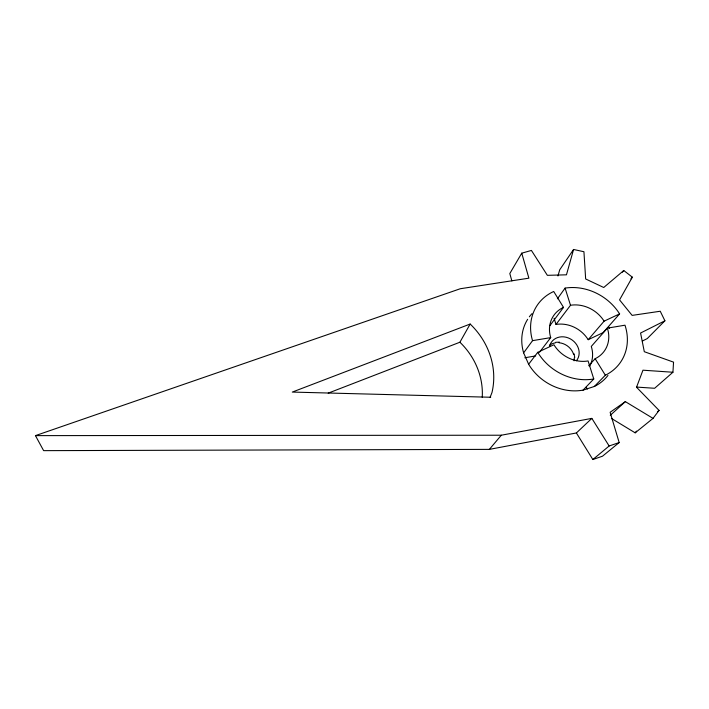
<?xml version="1.0" encoding="UTF-8"?>
<svg xmlns="http://www.w3.org/2000/svg" width="709" height="709" viewBox="0 0 709 709"><rect width="100%" height="100%" fill="white"/><g stroke="black" fill="none" stroke-linecap="round" stroke-linejoin="round"><path stroke-width="1.06" d="M636.487 387.079L654.637 388.275L672.938 372.243L673.55 362.139L644.304 351.708L640.573 333.026L664.909 320.787L660.247 311.242L632.127 315.39L619.56 299.889L632.339 277.175L623.769 270.51L603.731 287.499L585.652 278.965L583.932 251.73L573.572 249.471L559.711 269.801L557.965 275.943M573.572 249.471L566.456 274.817L547.357 275.331L531.422 250.437L521.753 253.175L509.806 273.55L511.863 280.906M490.132 397.244L491.984 392.529A76.412 70.005 26.3 0 0 470.164 324.04L292.294 392.077L490.672 397.253L490.442 396.437M328.214 393.141L459.911 342.225L470.164 324.04M557.407 298.808L565.091 288.111A50.463 43.816 34.8 0 1 619.604 313.883L603.137 332.627L588.186 339.7A29.636 25.976 35.2 0 0 555.998 324.447L554.075 318.235M607.959 375.442A49.036 42.85 35 0 1 594.337 386.476L583.064 390.136A49.036 42.85 35 0 1 528.63 364.249L523.623 352.86L532.539 340.657A50.463 43.816 34.8 0 1 553.711 291.488L563.513 307.378A30.921 26.845 34.8 0 0 550.716 337.617L539.46 352.276M549.909 325.635L563.513 307.378M555.998 324.447L570.506 305.269L565.091 288.111M611.521 418.47L635.184 432.836L653.024 418.372L659.06 410.405L636.531 387.247L642.957 370.195L672.938 372.243M635.184 432.836L636.487 431.125M528.63 364.249L537.723 352.338L553.915 344.734A30.921 26.845 34.8 0 0 588.08 360.943L593.77 378.961L583.064 390.136M622.387 272.203L623.769 270.51M630.939 278.859L632.339 277.175M521.753 253.175L528.887 278.176L460.283 288.74L35.45 435.627L43.63 450.649L489.37 449.373L501.307 435.22L591.847 418.381L609.146 445.988L619.179 442.549L610.121 412.292L625.356 401.631L653.024 418.372M588.186 339.7L604.095 321.168L619.604 313.883M594.337 386.476L605.344 375.229A50.463 43.816 34.8 0 0 624.984 325.192L607.374 328.143L591.288 346.426A29.636 25.976 35.2 0 1 589.861 365.933M588.7 365.755L595.152 358.701A30.921 26.845 34.8 0 0 607.374 328.143M664.909 320.787L647.255 338.574L642.354 341.047M489.37 449.373L576.382 432.969L591.847 418.381M610.272 415.314L625.356 401.631M576.382 432.969L592.857 459.529L609.146 445.988M619.179 442.549L602.508 456.197L592.857 459.529M657.42 411.743L659.06 410.405M524.811 357.77L535.72 355.909M532.539 340.657L550.716 337.617M35.45 435.627L501.307 435.22M595.152 358.701L605.344 375.229M586.21 387.185L587.353 389.055M608.473 326.557L609.341 328.391M549.608 346.107A15.598 13.666 35.2 0 1 570.364 338.893A15.598 13.666 35.2 0 1 576.417 360.784M549.413 345.372A15.385 13.524 35.3 0 1 555.227 342.89L555.679 342.305L559.481 342.163L559.011 342.748A15.385 13.524 35.3 0 1 573.599 354.358L574.077 353.791L574.724 357.487L574.237 358.045A15.385 13.524 35.3 0 1 574.06 360.784M570.506 305.269A30.921 26.845 34.8 0 1 604.095 321.168M523.623 352.86A49.036 42.85 35 0 1 527.647 319.307M529.357 316.808A49.036 42.85 35 0 1 531.98 313.679M593.77 378.961A50.463 43.816 34.8 0 1 537.723 352.338M459.911 342.225A73.222 67.577 26.5 0 1 482.235 397.297"/></g></svg>
